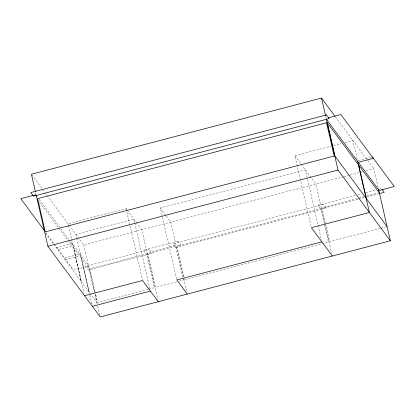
<?xml version="1.0" encoding="UTF-8"?>
<svg xmlns="http://www.w3.org/2000/svg" width="415" height="415" viewBox="0 0 415 415"><rect width="100%" height="100%" fill="white"/><g stroke="black" fill="none" stroke-linecap="round" stroke-linejoin="round"><path stroke-width="0.31" stroke-dasharray="2.08 1.56" d="M311.1 226.455L294.904 155.734L331.092 146.23M333.587 145.577L341.073 143.611M344.818 142.63L352.926 140.498L357.268 159.443M126.829 209.539L126.067 208.501L68.039 223.732L68.33 224.997M176.65 279.311L160.309 207.957L305.367 169.875L321.423 239.969M358.436 160.496L371.7 157.015M69.165 225.252L83.742 244.954L343.288 176.816M343.911 176.65L349.529 175.177M350.151 175.011L362.627 171.737M365.75 170.918L373.858 168.791L378.055 187.103M64.683 258.006L80.028 253.975M65.72 259.406L81.065 255.375M355.188 195.532L317.703 205.373L320.453 209.087L357.938 199.247M357.689 194.874L361.434 193.893M365.807 192.742L375.803 190.122M378.926 189.302L381.427 188.643M364.386 196.705L321.941 207.848L325.671 224.131M366.881 196.051L378.112 193.1M358.56 199.081L364.183 197.607M366.684 196.949L378.553 193.836M148.15 289.333L97.598 302.602L95.585 293.836M148.772 289.167L154.39 287.694L146.645 253.866L89.847 268.775L95.445 293.208M176.614 281.863L155.62 287.372L147.699 252.797L175.483 245.504L183.404 280.078L179.083 281.214M184.634 279.757L328.462 241.997L320.816 208.6L176.982 246.36L184.343 278.496M380.244 228.4L329.692 241.675L325.817 224.759M380.866 228.24L385.862 226.927M335.315 116.693L367.389 160.045M367.768 160.558L373.858 168.791M294.904 155.734L300.994 163.961M301.259 164.319L315.836 184.021L324.8 223.171M160.309 207.957L165.917 215.535M166.291 216.039L170.778 222.103L186.828 292.191M127.187 210.016L136.156 222.139M136.405 222.476L141.764 229.718L157.814 299.806M31.799 174.746L44.908 192.467M45.292 192.985L46.833 195.071M47.222 195.595L68.791 224.743M39.212 199.387L60.72 228.452M61.104 228.971L69.938 240.913M70.322 241.431L73.393 245.581L58.391 249.524L54.547 244.331M39.435 201.986L58.598 227.882M58.977 228.4L67.795 240.316M68.174 240.835L73.543 248.082L81.174 281.396L53.577 244.103M45.712 232.395L54.163 243.813M45.531 233.225L53.193 243.584M325.723 116.376L326.159 118.27M324.945 223.804L331.741 253.482M134.636 222.269L133.915 219.11L75.893 234.34L76.614 237.499M134.782 222.897L149.82 288.57M126.067 208.501L142.407 279.855M83.742 244.954L97.188 303.676M97.769 306.203L99.792 315.042M94.413 291.89L89.064 268.541L81.439 258.234L89.241 292.305L96.871 302.618L94.994 294.411M76.759 238.132L91.943 304.434M68.475 225.63L71.515 238.89M71.655 239.522L83.949 293.192M35.607 192.539L35.898 193.8M72.179 243.366L56.834 247.397L73.569 270.015L88.914 265.984L72.179 243.366M178.232 241.115L143.367 250.266L146.179 254.063L181.039 244.912L178.232 241.115M149.333 249.576L85.609 266.3L88.359 270.015L152.082 253.29L149.333 249.576M323.467 204.367L172.801 243.916L175.514 247.584L326.18 208.029L323.467 204.367M81.216 257.933L73.59 247.625L81.392 281.697L89.023 292.01L81.216 257.933"/><path stroke-width="0.62" d="M334.931 116.179L321.532 98.065L31.41 174.227L35.317 191.274M328.369 117.855L340.886 114.571L373.293 158.369L358.27 162.312M47.896 246.209L338.018 170.046L390.344 240.773L100.228 316.936L47.896 246.209L36.183 195.066M379.175 193.67L384.176 192.358L382.111 189.572M84.53 295.719L142.553 280.488L158.25 301.705M321.858 241.862L176.795 279.943L187.264 294.085M92.379 306.327L150.401 291.097M372.307 156.854L394.25 186.517L379.175 190.475L326.247 119.027M358.42 164.817L327.243 122.679L334.884 156.03L366.056 198.163M379.326 192.985L358.612 164.994L366.279 198.463L386.988 226.455M332.322 256.008L311.39 227.716L369.412 212.485L357.699 161.336M36.909 196.269L35.757 194.713L20.75 198.65L44.561 230.839M378.485 188.996L390.344 240.773M321.532 98.065L325.578 115.744M326.304 118.903L338.018 170.046M326.481 114.914L30.783 192.544L33.485 196.196L329.183 118.566L326.481 114.914M326.543 122.788L37.651 198.624L45.266 231.881L334.158 156.04L326.543 122.788"/></g></svg>
